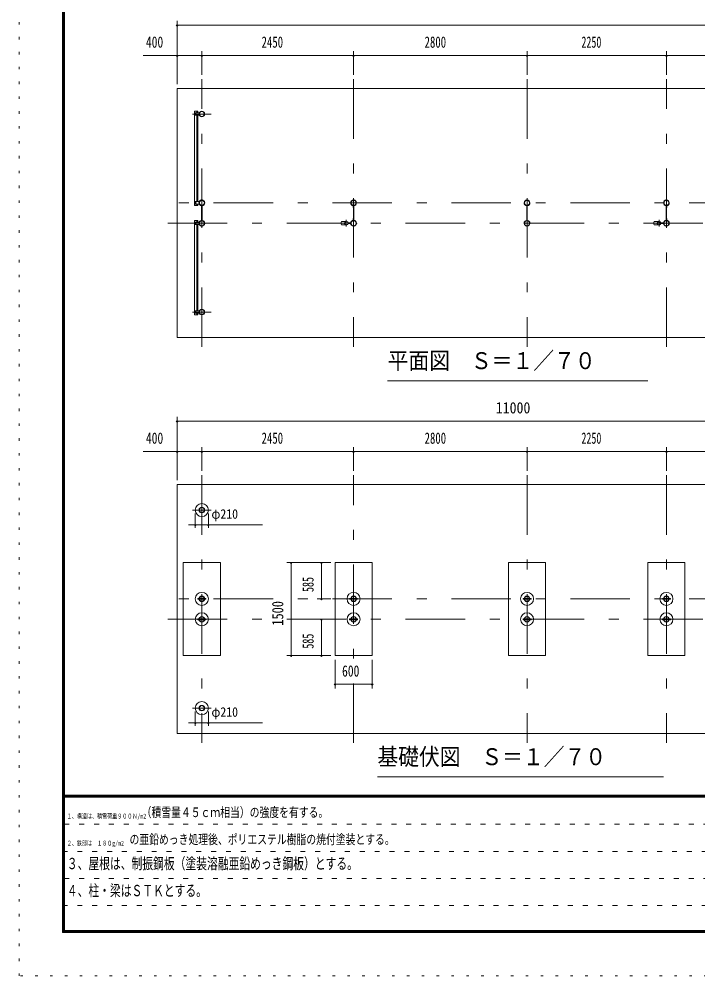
# Model space of a CAD drawing. Units: millimetres, scale not verified, with parts at other scales. Extents: x -34085 to 34091, y -14700 to 14700.
# Drawn here: x -7489 to 3469, y -14700 to 748 of the extents above; entities that cross this region are included whole.
import ezdxf
from ezdxf.enums import TextEntityAlignment as Align

# ---------------------------------------------------------------- set-up
doc = ezdxf.new("R2010")
doc.units = ezdxf.units.MM
doc.header["$LTSCALE"] = 80
for name, pattern in [('USER1', [3, 1, -2]), ('USER3', [24, 12, -5, 2, -5]), ('USER4', [3, 0.5, -2.5])]:
    doc.linetypes.add(name, pattern=pattern)
doc.layers.add('0-1_0-F1TEXT', color=7, linetype='Continuous')
for name, color, linetype, lineweight in [('0-2_1-07BOLD', 7, 'Continuous', 18), ('0-3_1-27CENTER', 3, 'USER3', 18), ('0-5_1-57DIM', 3, 'Continuous', 18), ('0-C_F-F1PAPER', 5, 'Continuous', 18), ('0-D_F-E_J_ADD', 5, 'USER4', 18)]:
    doc.layers.add(name, color=color, linetype=linetype, lineweight=lineweight)
doc.styles.add('ＭＳ ゴシック', font='')
doc.styles.get('ＭＳ ゴシック').set_extended_font_data('MS Gothic')

msp = doc.modelspace()

# ---------------------------------------------------------------- linework, layer by layer
at = {"layer": '0-2_1-07BOLD'}
for p, q in [((-4649.13, -768.46), (-4649.13, -798.46)), ((-4583.63, -763.46), (-4644.13, -763.46)), ((-4618.63, -763.46), (-4618.63, -738.46)), ((-4642.63, -778.65), (-4642.63, -774.96)), ((-4642.63, -788.26), (-4642.63, -791.96)), ((-4634.63, -774.96), (-4634.63, -778.65)), ((-4634.63, -791.96), (-4634.63, -788.26)), ((-4618.63, -803.46), (-4618.63, -2197.45)), ((-4601.03, -2197.45), (-4601.03, -803.46)), ((-4649.13, -2202.46), (-4649.13, -2232.46)), ((-4583.63, -2197.45), (-4644.13, -2197.45)), ((-4642.63, -2212.65), (-4642.63, -2208.95)), ((-4642.63, -2222.26), (-4642.63, -2225.96)), ((-4634.63, -2208.95), (-4634.63, -2212.65)), ((-4634.63, -2225.96), (-4634.63, -2222.26)), ((-4618.63, -2262.46), (-4618.63, -2237.46)), ((-4601.03, -2237.46), (-4601.03, -2262.46)), ((-4542.07, -2503.01), (-4542.07, -2261.91)), ((-4536.07, -2261.91), (-4536.07, -2503.01)), ((-2092.07, -2503.01), (-2092.07, -2261.91)), ((-2086.08, -2261.91), (-2086.08, -2503.01)), ((707.93, -2503.01), (707.93, -2261.91)), ((713.93, -2261.91), (713.93, -2503.01)), ((2957.93, -2261.91), (2957.93, -2503.01)), ((2963.93, -2503.01), (2963.93, -2261.91)), ((-4649.13, -2562.46), (-4649.13, -2532.46)), ((-4642.63, -2538.96), (-4642.63, -2542.66)), ((-4642.63, -2555.96), (-4642.63, -2552.26)), ((-4634.63, -2542.66), (-4634.63, -2538.96)), ((-4634.63, -2552.26), (-4634.63, -2555.96)), ((-4618.63, -2527.46), (-4618.63, -2502.46)), ((-4618.63, -3961.46), (-4618.63, -2567.46)), ((-4601.03, -2502.46), (-4601.03, -2527.46)), ((-4601.03, -2567.46), (-4601.03, -3961.46)), ((-2284.18, -2519.96), (-2216.59, -2519.96)), ((-2216.59, -2574.96), (-2284.18, -2574.96)), ((-2179.74, -2544.45), (-2133.53, -2544.45)), ((-2133.53, -2550.45), (-2179.74, -2550.45)), ((-2135, -2542.85), (-2178.34, -2542.85)), ((-2178.34, -2552.06), (-2135, -2552.06)), ((2765.83, -2519.96), (2833.41, -2519.96)), ((2833.41, -2574.96), (2765.83, -2574.96)), ((2870.27, -2544.45), (2916.48, -2544.45)), ((2916.48, -2550.45), (2870.27, -2550.45)), ((2915.01, -2542.85), (2871.66, -2542.85)), ((2871.66, -2552.06), (2915.01, -2552.06)), ((-4649.13, -3966.46), (-4649.13, -3996.46)), ((-4644.13, -4001.46), (-4583.63, -4001.46)), ((-4642.63, -3976.65), (-4642.63, -3972.96)), ((-4642.63, -3986.26), (-4642.63, -3989.96)), ((-4634.63, -3972.96), (-4634.63, -3976.65)), ((-4634.63, -3989.96), (-4634.63, -3986.26)), ((-4618.63, -4001.46), (-4618.63, -4026.46)), ((-4604.08, -8605.96), (-4583.15, -8605.96)), ((-4578.9, -8605.96), (-4499.26, -8605.96)), ((-4499.26, -8618.96), (-4578.9, -8618.96)), ((-2154.08, -8618.96), (-2133.15, -8618.96)), ((-2049.25, -8605.96), (-2128.9, -8605.96)), ((-2128.9, -8618.96), (-2049.25, -8618.96)), ((666.85, -8605.96), (645.92, -8605.96)), ((750.75, -8605.96), (671.1, -8605.96)), ((671.1, -8618.96), (750.75, -8618.96)), ((2916.85, -8618.96), (2895.92, -8618.96)), ((2921.1, -8605.96), (3000.75, -8605.96)), ((3000.75, -8618.96), (2921.1, -8618.96)), ((-4583.15, -8935.96), (-4604.08, -8935.96)), ((-4499.26, -8935.96), (-4578.9, -8935.96)), ((-4578.9, -8948.96), (-4499.26, -8948.96)), ((-2133.15, -8935.96), (-2154.08, -8935.96)), ((-2049.25, -8935.96), (-2128.9, -8935.96)), ((-2128.9, -8948.96), (-2049.25, -8948.96)), ((645.92, -8935.96), (666.85, -8935.96)), ((671.1, -8935.96), (750.75, -8935.96)), ((750.75, -8948.96), (671.1, -8948.96)), ((2895.92, -8935.96), (2916.85, -8935.96)), ((2921.1, -8935.96), (3000.75, -8935.96)), ((3000.75, -8948.96), (2921.1, -8948.96))]:
    msp.add_line(p, q, dxfattribs=at)
for points in [[(-4939.08, -4392.46), (6060.93, -4392.46), (6060.93, -372.46), (-4939.08, -372.46)], [(-4635.74, -778.46), (-4641.51, -778.46), (-4644.41, -783.46), (-4641.52, -788.46), (-4635.74, -788.46), (-4632.86, -783.46)], [(-4635.74, -2222.46), (-4641.51, -2222.46), (-4644.41, -2217.46), (-4641.52, -2212.46), (-4635.74, -2212.46), (-4632.86, -2217.46)], [(-4641.52, -2552.46), (-4635.75, -2552.46), (-4632.86, -2547.46), (-4635.75, -2542.46), (-4641.52, -2542.46), (-4644.41, -2547.46)], [(-4635.75, -3986.46), (-4641.52, -3986.46), (-4644.41, -3981.46), (-4641.52, -3976.46), (-4635.75, -3976.46), (-4632.86, -3981.46)], [(-4939.08, -6767.46), (6060.92, -6767.46), (6060.92, -10787.46), (-4939.08, -10787.46)], [(-4839.08, -8027.46), (-4839.08, -9527.46), (-4239.08, -9527.46), (-4239.08, -8027.46)], [(-2389.08, -8027.46), (-1789.08, -8027.46), (-1789.08, -9527.46), (-2389.08, -9527.46)], [(410.92, -8027.46), (410.92, -9527.46), (1010.92, -9527.46), (1010.92, -8027.46)], [(2660.92, -8027.46), (2660.92, -9527.46), (3260.92, -9527.46), (3260.92, -8027.46)]]:
    msp.add_lwpolyline(points, close=True, dxfattribs=at)
for points in [[(-4601.03, -2262.46), (-4658.63, -2262.46), (-4658.63, -738.46), (-4601.03, -738.46), (-4601.03, -763.46)], [(-4644.13, -803.46), (-4583.63, -803.46), (-4583.63, -763.46)], [(-4644.13, -2237.46), (-4583.63, -2237.46), (-4583.63, -2197.45)], [(-4543.68, -2263.38), (-4543.68, -2292.46), (-4542.07, -2292.46)], [(-4536.07, -2292.46), (-4534.47, -2292.46), (-4534.47, -2263.38)], [(-2093.68, -2263.38), (-2093.68, -2292.46), (-2092.07, -2292.46)], [(-2086.08, -2292.46), (-2084.47, -2292.46), (-2084.47, -2263.38)], [(706.32, -2263.38), (706.32, -2292.46), (707.93, -2292.46)], [(713.93, -2292.46), (715.53, -2292.46), (715.53, -2263.38)], [(2957.93, -2292.46), (2956.33, -2292.46), (2956.33, -2263.38)], [(2965.53, -2263.38), (2965.53, -2292.46), (2963.93, -2292.46)], [(-4601.03, -2502.46), (-4658.63, -2502.46), (-4658.63, -4026.46), (-4601.03, -4026.46), (-4601.03, -4001.46)], [(-4644.13, -2527.46), (-4583.63, -2527.46), (-4583.63, -2567.46), (-4644.13, -2567.46)], [(-4542.07, -2472.46), (-4543.68, -2472.46), (-4543.68, -2501.54)], [(-4534.47, -2501.54), (-4534.47, -2472.46), (-4536.07, -2472.46)], [(-2092.07, -2472.46), (-2093.68, -2472.46), (-2093.68, -2501.54)], [(-2084.47, -2501.54), (-2084.47, -2472.46), (-2086.08, -2472.46)], [(707.93, -2472.46), (706.32, -2472.46), (706.32, -2501.54)], [(715.53, -2501.54), (715.53, -2472.46), (713.93, -2472.46)], [(2956.33, -2501.54), (2956.33, -2472.46), (2957.93, -2472.46)], [(2963.93, -2472.46), (2965.53, -2472.46), (2965.53, -2501.54)], [(-4583.63, -4001.46), (-4583.63, -3961.46), (-4644.13, -3961.46)], [(-4583.15, -8618.96), (-4604.08, -8618.96), (-4604.08, -8605.96)], [(-4495.01, -8605.96), (-4474.08, -8605.96), (-4474.08, -8618.96), (-4495.01, -8618.96)], [(-2133.15, -8605.96), (-2154.08, -8605.96), (-2154.08, -8618.96)], [(-2045, -8618.96), (-2024.08, -8618.96), (-2024.08, -8605.96), (-2045, -8605.96)], [(645.92, -8605.96), (645.92, -8618.96), (666.85, -8618.96)], [(755, -8618.96), (775.92, -8618.96), (775.92, -8605.96), (755, -8605.96)], [(2895.92, -8618.96), (2895.92, -8605.96), (2916.85, -8605.96)], [(3005, -8605.96), (3025.93, -8605.96), (3025.93, -8618.96), (3005, -8618.96)], [(-4604.08, -8935.96), (-4604.08, -8948.96), (-4583.15, -8948.96)], [(-4495.01, -8948.96), (-4474.08, -8948.96), (-4474.08, -8935.96), (-4495.01, -8935.96)], [(-2154.08, -8935.96), (-2154.08, -8948.96), (-2133.15, -8948.96)], [(-2045, -8948.96), (-2024.08, -8948.96), (-2024.08, -8935.96), (-2045, -8935.96)], [(666.85, -8948.96), (645.92, -8948.96), (645.92, -8935.96)], [(755, -8935.96), (775.92, -8935.96), (775.92, -8948.96), (755, -8948.96)], [(2916.85, -8948.96), (2895.92, -8948.96), (2895.92, -8935.96)], [(3005, -8935.96), (3025.93, -8935.96), (3025.93, -8948.96), (3005, -8948.96)]]:
    msp.add_lwpolyline(points, dxfattribs=at)
for centre, radius in [((-4539.08, -783.46), 44.55), ((-4539.08, -783.46), 40.35), ((-4638.63, -783.46), 6.25), ((-4638.63, -783.46), 4.9), ((-4638.63, -2217.46), 6.25), ((-4638.63, -2217.46), 4.9), ((-4539.08, -2217.46), 44.55), ((-4539.08, -2217.46), 40.35), ((-4539.08, -2169.06), 2.25), ((-2089.08, -2217.46), 44.55), ((-2089.08, -2217.46), 40.35), ((-2089.08, -2169.06), 2.25), ((710.92, -2217.46), 44.55), ((710.92, -2217.46), 40.35), ((710.92, -2169.06), 3.85), ((710.92, -2169.06), 2.25), ((2960.93, -2217.46), 44.55), ((2960.93, -2217.46), 40.35), ((2960.93, -2169.06), 2.25), ((-4638.63, -2547.46), 6.25), ((-4638.63, -2547.46), 4.9), ((-4539.08, -2547.46), 44.55), ((-4539.08, -2547.46), 40.35), ((-4539.08, -2595.86), 2.25), ((-2238.43, -2547.46), 2.25), ((-2207.08, -2547.46), 27.5), ((-2089.08, -2547.46), 46.15), ((-2089.08, -2547.46), 44.55), ((-2089.08, -2547.46), 40.35), ((-2089.08, -2595.86), 2.25), ((-2040.68, -2547.46), 2.25), ((710.92, -2547.46), 44.55), ((710.92, -2547.46), 40.35), ((710.92, -2595.86), 3.85), ((710.92, -2595.86), 2.25), ((2811.58, -2547.46), 2.25), ((2842.93, -2547.46), 27.5), ((2960.93, -2547.46), 46.15), ((2960.93, -2547.46), 44.55), ((2960.93, -2547.46), 40.35), ((2960.93, -2595.86), 2.25), ((3009.33, -2547.46), 2.25), ((-4638.63, -3981.46), 6.25), ((-4638.63, -3981.46), 4.9), ((-4539.08, -3981.46), 44.55), ((-4539.08, -3981.46), 40.35), ((-4539.08, -7178.46), 105), ((-4539.08, -7178.46), 44.55), ((-4539.08, -7178.46), 40.35), ((-4539.08, -8612.46), 105), ((-4539.08, -8612.46), 44.55), ((-4539.08, -8612.46), 40.35), ((-2089.08, -8612.46), 105), ((-2089.08, -8612.46), 44.55), ((-2089.08, -8612.46), 40.35), ((710.92, -8612.46), 105), ((710.92, -8612.46), 44.55), ((710.92, -8612.46), 40.35), ((2960.92, -8612.46), 105), ((2960.92, -8612.46), 44.55), ((2960.92, -8612.46), 40.35), ((-4539.08, -8942.46), 105), ((-4539.08, -8942.46), 44.55), ((-4539.08, -8942.46), 40.35), ((-2089.08, -8942.46), 105), ((-2089.08, -8942.46), 44.55), ((-2089.08, -8942.46), 40.35), ((710.92, -8942.46), 105), ((710.92, -8942.46), 44.55), ((710.92, -8942.46), 40.35), ((2960.92, -8942.46), 105), ((2960.92, -8942.46), 44.55), ((2960.92, -8942.46), 40.35), ((-4539.08, -10376.46), 105), ((-4539.08, -10376.46), 44.55), ((-4539.08, -10376.46), 40.35)]:
    msp.add_circle(centre, radius, dxfattribs=at)
for centre, radius, start, end in [((-4644.13, -768.46), 5, 90, 180), ((-4638.63, -774.96), 4, 0, 180), ((-4644.13, -798.46), 5, 180, 270), ((-4638.63, -791.96), 4, 180, 0), ((-4644.13, -2202.46), 5, 90, 180), ((-4644.13, -2232.46), 5, 180, 270), ((-4638.63, -2208.95), 4, 0, 180), ((-4638.63, -2225.96), 4, 180, 0), ((-4539.08, -2217.46), 46.15, 93.78961, 264.28209), ((-4539.08, -2169.06), 3.85, 322.09525, 270.00276), ((-4539.08, -2217.46), 46.15, 275.72758, 90.00154), ((-2089.08, -2217.46), 46.15, 93.78961, 264.28209), ((-2089.08, -2169.06), 3.85, 322.09525, 270.00276), ((-2089.08, -2217.46), 46.15, 275.72758, 90.00154), ((710.92, -2217.46), 46.15, 275.71791, 264.28209), ((2960.93, -2217.46), 46.15, 93.78961, 264.28209), ((2960.93, -2169.06), 3.85, 322.09525, 270.00276), ((2960.93, -2217.46), 46.15, 275.72758, 90.00154), ((-4644.13, -2532.46), 5, 90, 180), ((-4644.13, -2562.46), 5, 180, 270), ((-4638.63, -2538.96), 4, 0, 180), ((-4638.63, -2555.96), 4, 180, 0), ((-4539.08, -2547.46), 46.15, 95.71837, 266.21085), ((-4539.08, -2595.86), 3.85, 90, 37.90752), ((-4539.08, -2547.46), 46.15, 269.99892, 84.27287), ((-2248.68, -2547.46), 44.9, 142.23546, 217.76454), ((-2238.43, -2547.46), 3.85, 51.34222, 0), ((-2207.08, -2547.46), 29.1, 9.09488, 180), ((-2207.08, -2547.46), 29.1, 185.93016, 350.90877), ((-2189.67, -2547.46), 44.9, 142.23546, 160.41136), ((-2189.67, -2547.46), 44.9, 199.58864, 217.76454), ((-2089.08, -2595.86), 3.85, 90, 37.90752), ((-2040.68, -2547.46), 3.85, 180, 127.90752), ((710.92, -2547.46), 46.15, 95.71837, 84.28163), ((2801.32, -2547.46), 44.9, 142.23546, 217.76454), ((2811.58, -2547.46), 3.85, 51.34222, 0), ((2842.93, -2547.46), 29.1, 9.09488, 180), ((2842.93, -2547.46), 29.1, 185.93016, 350.90877), ((2860.33, -2547.46), 44.9, 142.23546, 160.41136), ((2860.33, -2547.46), 44.9, 199.58864, 217.76454), ((2960.93, -2595.86), 3.85, 90, 37.90752), ((3009.33, -2547.46), 3.85, 180, 127.90752), ((-4644.13, -3966.46), 5, 90, 180), ((-4644.13, -3996.46), 5, 180, 270), ((-4638.63, -3972.96), 4, 0, 180), ((-4638.63, -3989.96), 4, 180, 0)]:
    msp.add_arc(centre, radius, start, end, dxfattribs=at)
at = {"layer": '0-3_1-27CENTER'}
for p, q in [((-4539.08, -4542.46), (-4539.08, -222.46)), ((-2089.08, -222.46), (-2089.08, -4542.46)), ((710.92, -222.46), (710.92, -4542.46)), ((2960.93, -4542.46), (2960.93, -222.46)), ((-4638.63, -800.96), (-4638.63, -765.96)), ((-4689.08, -783.46), (-4389.08, -783.46)), ((6210.93, -2217.46), (-5089.08, -2217.46)), ((-4638.63, -2234.96), (-4638.63, -2199.96)), ((-5089.08, -2547.46), (6210.93, -2547.46)), ((-4638.63, -2529.96), (-4638.63, -2564.96)), ((-2207.08, -2492.46), (-2207.08, -2602.45)), ((-2156.6, -2558.22), (-2156.6, -2536.69)), ((2842.93, -2492.46), (2842.93, -2602.45)), ((2893.4, -2558.22), (2893.4, -2536.69)), ((-4389.08, -3981.46), (-4689.08, -3981.46)), ((-4638.63, -3963.96), (-4638.63, -3998.96)), ((-4539.08, -6617.46), (-4539.08, -10937.46)), ((-2089.08, -10937.46), (-2089.08, -6617.46)), ((710.92, -6617.46), (710.92, -10937.46)), ((2960.92, -6617.46), (2960.92, -10937.46)), ((-4689.08, -7178.46), (-4389.08, -7178.46)), ((6210.92, -8612.46), (-5089.08, -8612.46)), ((-5089.08, -8942.46), (6210.92, -8942.46)), ((-4689.08, -10376.46), (-4389.08, -10376.46))]:
    msp.add_line(p, q, dxfattribs=at)
at = {"layer": '0-5_1-57DIM'}
for p, q in [((-4925.08, 652.54), (-4953.08, 652.54)), ((-4939.08, -302.46), (-4939.08, 722.54)), ((-4939.08, 652.54), (6060.92, 652.54)), ((-4939.08, 162.54), (-5488.58, 162.54)), ((-4925.08, 162.54), (-4953.08, 162.54)), ((-4939.08, 162.54), (-4539.08, 162.54)), ((-4525.08, 162.54), (-4553.08, 162.54)), ((-4539.08, -152.46), (-4539.08, 232.54)), ((-4539.08, 162.54), (-2089.08, 162.54)), ((-2075.08, 162.54), (-2103.08, 162.54)), ((-2089.08, 232.54), (-2089.08, -152.46)), ((-2089.08, 162.54), (710.92, 162.54)), ((724.92, 162.54), (696.92, 162.54)), ((710.92, 232.54), (710.92, -152.46)), ((710.92, 162.54), (2960.92, 162.54)), ((2974.92, 162.54), (2946.92, 162.54)), ((2960.92, -152.46), (2960.92, 232.54)), ((2960.92, 162.54), (5660.92, 162.54)), ((-1539.08, -5092.46), (2660.92, -5092.46)), ((-4939.08, -6697.46), (-4939.08, -5672.46)), ((-4925.08, -5742.46), (-4953.08, -5742.46)), ((-4939.08, -5742.46), (6060.92, -5742.46)), ((-4539.08, -6547.46), (-4539.08, -6162.46)), ((-2089.08, -6547.46), (-2089.08, -6162.46)), ((710.92, -6162.46), (710.92, -6547.46)), ((2960.92, -6162.46), (2960.92, -6547.46)), ((-4939.08, -6232.46), (-5488.58, -6232.46)), ((-4925.08, -6232.46), (-4953.08, -6232.46)), ((-4939.08, -6232.46), (-4539.08, -6232.46)), ((-4525.08, -6232.46), (-4553.08, -6232.46)), ((-4539.08, -6232.46), (-2089.08, -6232.46)), ((-2075.08, -6232.46), (-2103.08, -6232.46)), ((-2089.08, -6232.46), (710.92, -6232.46)), ((724.92, -6232.46), (696.92, -6232.46)), ((710.92, -6232.46), (2960.92, -6232.46)), ((2974.92, -6232.46), (2946.92, -6232.46)), ((2960.92, -6232.46), (5660.92, -6232.46)), ((-4644.07, -7465.45), (-4644.07, -7235.88)), ((-4434.08, -7235.88), (-4434.08, -7465.45)), ((-3561.58, -7415.45), (-4752.73, -7415.45)), ((-4630.07, -7415.45), (-4658.07, -7415.45)), ((-4420.08, -7415.45), (-4448.08, -7415.45)), ((-2459.08, -8027.46), (-3169.08, -8027.46)), ((-3085.08, -8027.46), (-3113.08, -8027.46)), ((-3099.08, -8027.46), (-3099.08, -9527.46)), ((-2595.08, -8027.46), (-2623.08, -8027.46)), ((-2609.08, -8027.46), (-2609.08, -8612.46)), ((-2679.08, -8612.46), (-2459.08, -8612.46)), ((-2595.08, -8612.46), (-2623.08, -8612.46)), ((-2459.08, -8942.46), (-2679.08, -8942.46)), ((-2595.08, -8942.46), (-2623.08, -8942.46)), ((-2609.08, -8942.46), (-2609.08, -9527.46)), ((-3169.08, -9527.46), (-2459.08, -9527.46)), ((-3085.08, -9527.46), (-3113.08, -9527.46)), ((-2595.08, -9527.46), (-2623.08, -9527.46)), ((-2389.08, -9597.46), (-2389.08, -10062.27)), ((-1789.08, -10062.27), (-1789.08, -9597.46)), ((-2375.08, -9992.27), (-2403.08, -9992.27)), ((-2389.08, -9992.27), (-1789.08, -9992.27)), ((-1775.08, -9992.27), (-1803.08, -9992.27)), ((-4644.07, -10663.45), (-4644.07, -10433.87)), ((-4434.08, -10433.87), (-4434.08, -10663.45)), ((-4752.73, -10613.45), (-3561.58, -10613.45)), ((-4630.07, -10613.45), (-4658.07, -10613.45)), ((-4420.08, -10613.45), (-4448.08, -10613.45)), ((2914.78, -11487.46), (-1705.21, -11487.46))]:
    msp.add_line(p, q, dxfattribs=at)
for centre in [(-4939.08, 652.54), (-4939.08, 162.54), (-4539.08, 162.54), (-2089.08, 162.54), (710.92, 162.54), (2960.92, 162.54), (-4939.08, -5742.46), (-4939.08, -6232.46), (-4539.08, -6232.46), (-2089.08, -6232.46), (710.92, -6232.46), (2960.92, -6232.46), (-4644.07, -7415.45), (-4434.08, -7415.45), (-3099.08, -8027.46), (-2609.08, -8027.46), (-2609.08, -8612.46), (-2609.08, -8942.46), (-3099.08, -9527.46), (-2609.08, -9527.46), (-2389.08, -9992.27), (-1789.08, -9992.27), (-4644.07, -10613.45), (-4434.08, -10613.45)]:
    msp.add_arc(centre, 14, 180, 0, dxfattribs=at)
at = {"layer": '0-C_F-F1PAPER'}
for p, q in [((33356.46, -11781), (-6753.54, -11781)), ((-6753.54, -11784.5), (33356.46, -11784.5)), ((33356.46, -11788), (-6753.54, -11788)), ((-6753.54, -11791.5), (33356.46, -11791.5)), ((33356.46, -11795), (-6753.54, -11795)), ((-6753.54, -11798.5), (33356.46, -11798.5)), ((33356.46, -11802), (-6753.54, -11802)), ((-6753.54, -11805.5), (33356.46, -11805.5)), ((33356.46, -11809), (-6753.54, -11809)), ((-6753.54, -11812.5), (33356.46, -11812.5)), ((33356.46, -11816), (-6753.54, -11816))]:
    msp.add_line(p, q, dxfattribs=at)
at = {"layer": '0-C_F-F1PAPER', "color": 6, "linetype": 'USER1'}
for p, q in [((18761.47, -12252.8), (-6788.54, -12252.8)), ((-6788.54, -12689.6), (18761.47, -12689.6)), ((18761.47, -13126.4), (-6788.54, -13126.4)), ((-6788.54, -13563.2), (15250.27, -13563.2))]:
    msp.add_line(p, q, dxfattribs=at)
at = {"layer": '0-C_F-F1PAPER'}
for points in [[(33391.46, -14000), (-6788.54, -14000), (-6788.54, 14140), (33391.46, 14140)], [(33387.96, -13996.5), (33387.96, 14136.5), (-6785.04, 14136.5), (-6785.04, -13996.5)], [(33384.46, -13993), (33384.46, 14133), (-6781.54, 14133), (-6781.54, -13993)], [(33380.96, -13989.5), (-6778.04, -13989.5), (-6778.04, 14129.5), (33380.96, 14129.5)], [(33377.46, -13986), (33377.46, 14126), (-6774.54, 14126), (-6774.54, -13986)], [(33373.96, -13982.5), (-6771.04, -13982.5), (-6771.04, 14122.5), (33373.96, 14122.5)], [(33370.46, -13979), (33370.46, 14119), (-6767.54, 14119), (-6767.54, -13979)], [(33366.96, -13975.5), (-6764.04, -13975.5), (-6764.04, 14115.5), (33366.96, 14115.5)], [(33363.46, -13972), (-6760.54, -13972), (-6760.54, 14112), (33363.46, 14112)], [(33359.96, -13968.5), (-6757.04, -13968.5), (-6757.04, 14108.5), (33359.96, 14108.5)], [(33356.46, -13965), (33356.46, 14105), (-6753.54, 14105), (-6753.54, -13965)]]:
    msp.add_lwpolyline(points, close=True, dxfattribs=at)
at = {"layer": '0-D_F-E_J_ADD'}
msp.add_lwpolyline([(34091.46, -14700), (-7488.54, -14700), (-7488.54, 14700), (34091.46, 14700)], close=True, dxfattribs=at)

# ---------------------------------------------------------------- texts
at = {"layer": '0-1_0-F1TEXT', "style": 'ＭＳ ゴシック'}
for s, height, width, p in [('（積雪量４５ｃｍ相当）の強度を有する。', 155, 0.75, (-5511.05, -12182.8)), ('１、構造は、積雪荷重９００Ｎ/m2', 77.49, 0.75, (-6718.54, -12182.8)), ('２、鉄部は\u3000１８０g/m2', 77.49, 0.75, (-6718.54, -12619.6)), ('\u3000の亜鉛めっき処理後、ポリエステル樹脂の焼付塗装とする。', 155, 0.75, (-5865.1, -12619.6)), ('３、屋根は、制振鋼板（塗装溶融亜鉛めっき鋼板）とする。', 182.3, 0.7, (-6718.54, -13031.53)), ('４、柱・梁はＳＴＫとする。', 182.3, 0.7, (-6718.54, -13468.33))]:
    msp.add_text(s, height=height, dxfattribs=dict(at, width=width)).set_placement(p, align=Align.BOTTOM_LEFT)
at = {"layer": '0-5_1-57DIM', "color": 7, "style": 'ＭＳ ゴシック'}
for s, height, width, p in [('400', 182.3, 0.75, (-5441.51, 232.54)), ('2450', 182.3, 0.7, (-3574.49, 232.54)), ('2800', 182.3, 0.7, (-942.86, 232.54)), ('2250', 182.3, 0.65, (1588.57, 232.54)), ('平面図\u3000Ｓ＝１／７０', 273.5, 0.9, (-1539.08, -4985.15)), ('11000', 182.3, 0.9, (206.66, -5672.46)), ('400', 182.3, 0.75, (-5441.51, -6162.46)), ('2450', 182.3, 0.7, (-3574.49, -6162.46)), ('2800', 182.3, 0.7, (-942.86, -6162.46)), ('2250', 182.3, 0.65, (1588.57, -6162.46)), ('φ210', 155, 0.9, (-4384.08, -7365.45)), ('600', 182.3, 0.75, (-2275.08, -9922.27)), ('φ210', 155, 0.9, (-4384.08, -10563.45)), ('基礎伏図\u3000Ｓ＝１／７０', 273.5, 0.9, (-1705.21, -11380.15))]:
    msp.add_text(s, height=height, dxfattribs=dict(at, width=width)).set_placement(p, align=Align.BOTTOM_LEFT)
for s, width, p in [('585', 0.65, (-2679.08, -8501.81)), ('1500', 0.8, (-3169.08, -9044.83)), ('585', 0.65, (-2679.08, -9416.81))]:
    msp.add_text(s, height=182.3, rotation=90, dxfattribs=dict(at, width=width)).set_placement(p, align=Align.BOTTOM_LEFT)

doc.saveas('drawing.dxf')
